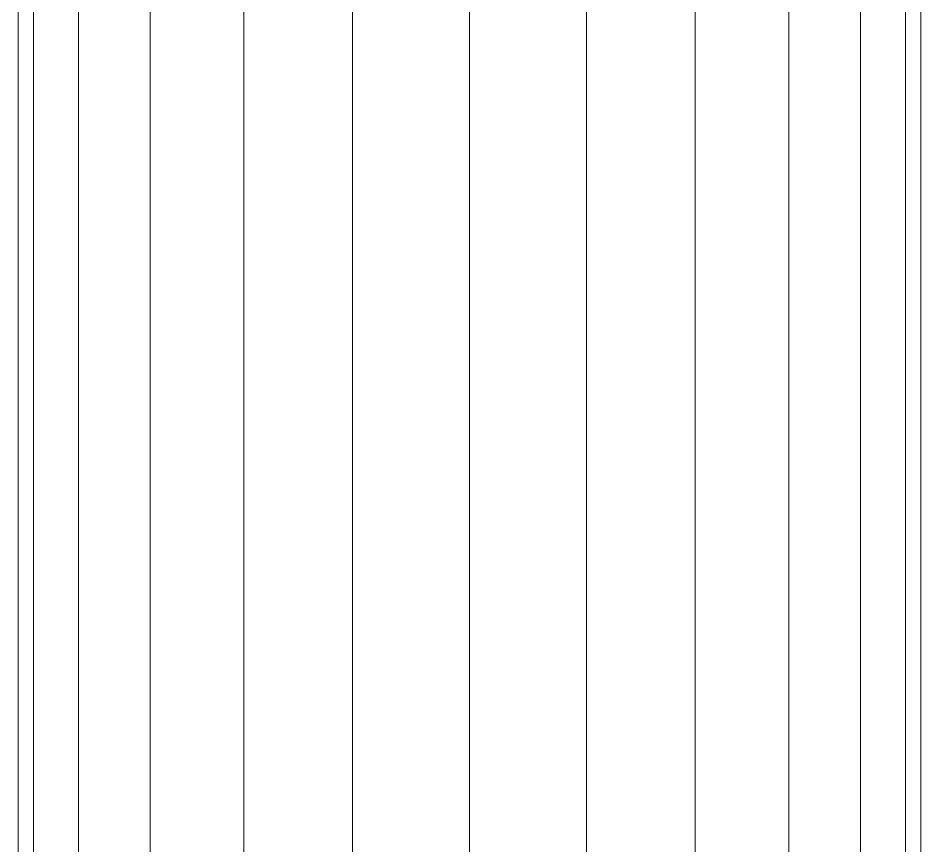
# Model space of a CAD drawing. Header units: inches. Extents: x -3325 to -59, y 5 to 733.
# Drawn here: x -2607.95 to -2606.05, y 265.664 to 267.406 of the extents above; entities that cross this region are included whole.
import ezdxf

# ---------------------------------------------------------------- set-up
doc = ezdxf.new("R2010")
doc.units = ezdxf.units.IN
doc.header["$MEASUREMENT"] = 0
doc.layers.add('P-PIPE', color=10, linetype='Continuous', lineweight=9)

msp = doc.modelspace()

# ---------------------------------------------------------------- linework, layer by layer
at = {"layer": 'P-PIPE', "color": 1}
msp.add_line((-2607, 211.2485, 1084), (-2607, 268.82, 1084), dxfattribs=at)
msp.add_line((-2607, 211.2485, 1084), (-2607, 268.82, 1084), dxfattribs=at)

# ---------------------------------------------------------------- meshes
mesh = msp.add_polyface(dxfattribs=at)
corners = [(-2607.95, 211.2485, 1084), (-2607.9175, 211.2485, 1084.2458), (-2607.8227, 211.2485, 1084.475), (-2607.6718, 211.2485, 1084.6718), (-2607.475, 211.2485, 1084.8227), (-2607.2459, 211.2485, 1084.9177), (-2607, 211.2485, 1084.95), (-2607, 268.82, 1084.95), (-2607.2459, 268.82, 1084.9177), (-2607.475, 268.82, 1084.8227), (-2607.6718, 268.82, 1084.6718), (-2607.8227, 268.82, 1084.475), (-2607.9175, 268.82, 1084.2458), (-2607.95, 268.82, 1084)]
mesh.append_faces([[corners[k] for k in face] for face in [(7, 8, 5, 6)]], dxfattribs={"vtx1": -1, "color": 1})
mesh.append_faces([[corners[k] for k in face] for face in [(8, 9, 4, 5), (3, 4, 9, 10), (11, 12, 1, 2), (2, 3, 10, 11)]], dxfattribs={"vtx1": -1, "vtx3": -1, "color": 1})
mesh.append_faces([[corners[k] for k in face] for face in [(12, 13, 0, 1)]], dxfattribs={"vtx3": -1, "color": 1})
mesh = msp.add_polyface(dxfattribs=at)
corners = [(-2607, 211.2485, 1083.05), (-2607.2459, 211.2485, 1083.0824), (-2607.475, 211.2485, 1083.1772), (-2607.6718, 211.2485, 1083.3282), (-2607.8227, 211.2485, 1083.525), (-2607.9175, 211.2485, 1083.7541), (-2607.95, 211.2485, 1084), (-2607.95, 268.82, 1084), (-2607.9175, 268.82, 1083.7541), (-2607.8227, 268.82, 1083.525), (-2607.6718, 268.82, 1083.3282), (-2607.475, 268.82, 1083.1772), (-2607.2459, 268.82, 1083.0824), (-2607, 268.82, 1083.05)]
mesh.append_faces([[corners[k] for k in face] for face in [(7, 8, 5, 6)]], dxfattribs={"vtx1": -1, "color": 1})
mesh.append_faces([[corners[k] for k in face] for face in [(8, 9, 4, 5), (3, 4, 9, 10), (11, 12, 1, 2), (2, 3, 10, 11)]], dxfattribs={"vtx1": -1, "vtx3": -1, "color": 1})
mesh.append_faces([[corners[k] for k in face] for face in [(12, 13, 0, 1)]], dxfattribs={"vtx3": -1, "color": 1})
mesh = msp.add_polyface(dxfattribs=at)
corners = [(-2607, 211.2485, 1084.95), (-2606.7541, 211.2485, 1084.9177), (-2606.525, 211.2485, 1084.8227), (-2606.3282, 211.2485, 1084.6718), (-2606.1773, 211.2485, 1084.475), (-2606.0825, 211.2485, 1084.2458), (-2606.05, 211.2485, 1084), (-2606.05, 268.82, 1084), (-2606.0825, 268.82, 1084.2458), (-2606.1773, 268.82, 1084.475), (-2606.3282, 268.82, 1084.6718), (-2606.525, 268.82, 1084.8227), (-2606.7541, 268.82, 1084.9177), (-2607, 268.82, 1084.95)]
mesh.append_faces([[corners[k] for k in face] for face in [(8, 9, 4, 5), (3, 4, 9, 10), (11, 12, 1, 2), (2, 3, 10, 11)]], dxfattribs={"vtx1": -1, "vtx3": -1, "color": 1})
mesh.append_faces([[corners[k] for k in face] for face in [(6, 7, 8, 5)]], dxfattribs={"vtx2": -1, "color": 1})
mesh.append_faces([[corners[k] for k in face] for face in [(12, 13, 0, 1)]], dxfattribs={"vtx3": -1, "color": 1})
mesh = msp.add_polyface(dxfattribs=at)
corners = [(-2606.05, 211.2485, 1084), (-2606.0825, 211.2485, 1083.7541), (-2606.1773, 211.2485, 1083.525), (-2606.3282, 211.2485, 1083.3282), (-2606.525, 211.2485, 1083.1772), (-2606.7541, 211.2485, 1083.0824), (-2607, 211.2485, 1083.05), (-2607, 268.82, 1083.05), (-2606.7541, 268.82, 1083.0824), (-2606.525, 268.82, 1083.1772), (-2606.3282, 268.82, 1083.3282), (-2606.1773, 268.82, 1083.525), (-2606.0825, 268.82, 1083.7541), (-2606.05, 268.82, 1084)]
mesh.append_faces([[corners[k] for k in face] for face in [(7, 8, 5, 6)]], dxfattribs={"vtx1": -1, "color": 1})
mesh.append_faces([[corners[k] for k in face] for face in [(8, 9, 4, 5), (3, 4, 9, 10), (11, 12, 1, 2), (2, 3, 10, 11)]], dxfattribs={"vtx1": -1, "vtx3": -1, "color": 1})
mesh.append_faces([[corners[k] for k in face] for face in [(12, 13, 0, 1)]], dxfattribs={"vtx3": -1, "color": 1})

doc.saveas('drawing.dxf')
